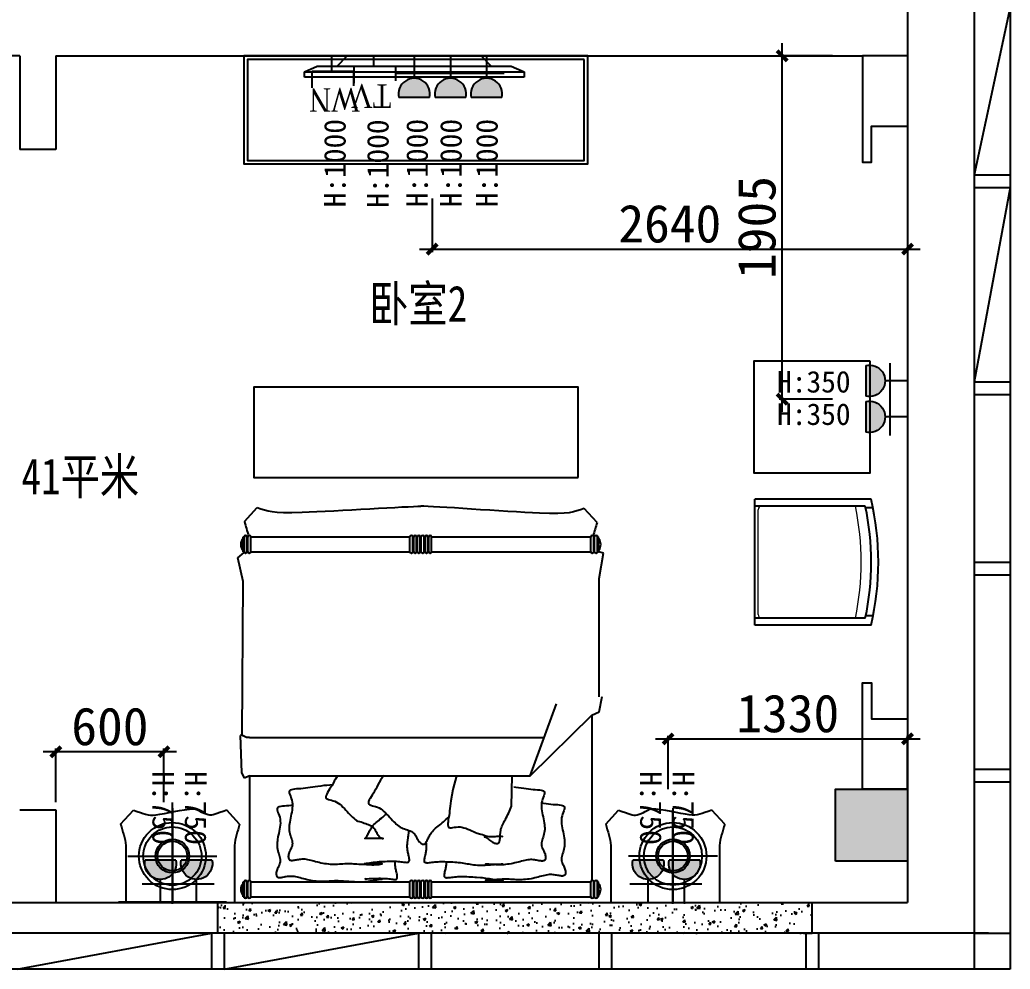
# Model space of a CAD drawing. Header units: millimetres. Extents: x 561810 to 956823, y -438984 to -391712.
# Drawn here: x 897184 to 902684, y -415003 to -409733 of the extents above; entities that cross this region are included whole.
import ezdxf

# ---------------------------------------------------------------- set-up
doc = ezdxf.new("R2010")
doc.units = ezdxf.units.MM
doc.header["$LTSCALE"] = 10
doc.header["$MEASUREMENT"] = 0
doc.linetypes.add('DASHED2', pattern=[9.525, 6.35, -3.175])
doc.linetypes.add('HIDDEN2', pattern=[4.7625, 3.175, -1.5875])
doc.layers.get('0').update_dxf_attribs({"linetype": 'CONTINUOUS'})
doc.layers.get('DEFPOINTS').update_dxf_attribs({"color": 1, "linetype": 'CONTINUOUS'})
for name, color, linetype in [('6-P插座', 4, 'CONTINUOUS'), ('6-P插座图例', 4, 'CONTINUOUS'), ('J-家私外线', 4, 'CONTINUOUS'), ('PUB_HATCH', 144, 'CONTINUOUS'), ('WALL', 7, 'CONTINUOUS'), ('WINDOW', 4, 'CONTINUOUS'), ('吊顶字', 250, 'CONTINUOUS'), ('填充', 8, 'CONTINUOUS'), ('墙', 7, 'CONTINUOUS')]:
    doc.layers.add(name, color=color, linetype=linetype)
doc.layers.add('细线', color=250, linetype='CONTINUOUS', lineweight=5)
doc.styles.add('12', font='', dxfattribs={"width": 0.8})
doc.styles.add('321', font='', dxfattribs={"width": 0.85})
doc.styles.add('宋体', font='')
doc.styles.add('施洛华标注样式', font='')
doc.styles.get('12').set_extended_font_data('SimSun')
doc.styles.get('321').set_extended_font_data('SimSun')
doc.styles.get('宋体').set_extended_font_data('SimSun')
doc.styles.get('施洛华标注样式').set_extended_font_data('SimSun')
doc.dimstyles.new('外标尺寸', dxfattribs={"dimscale": 70, "dimtxt": 3, "dimasz": 0.8, "dimexe": 0.25, "dimexo": 1, "dimgap": 0.5, "dimtad": 1, "dimdec": 0, "dimtxsty": '施洛华标注样式', "dimblk": 'ARCHTICK', "dimcen": 1.5, "dimdle": 1, "dimclrd": 250, "dimclre": 250, "dimclrt": 62, "dimadec": 0, "dimazin": 0, "dimtfac": 1, "dimtdec": 0, "dimtix": 1, "dimtmove": 1, "dimatfit": 3, "dimldrblk": 'ARCHTICK', "dimfxl": 0, "dimarcsym": 0})

# ---------------------------------------------------------------- blocks, each defined once
blk = doc.blocks.new('4')
at = {"layer": '6-P插座图例'}
h = blk.add_hatch(color=4, dxfattribs=at)
edge = h.paths.add_edge_path()
edge.add_ellipse((223569, -308613.5), major_axis=(0, 79.4), ratio=1, start_angle=-12.7447, end_angle=192.7446)
edge.add_line((223586.5, -308691), (223586.5, -308536.1))
at = {"layer": '6-P插座图例', "color": 4}
for p, q in [((223466.2, -308524.5), (223466.2, -308706.9)), ((223586.5, -308536.1), (223586.5, -308691)), ((223376.4, -308613.5), (223489.5, -308613.5))]:
    blk.add_line(p, q, dxfattribs=at)
blk.add_ellipse((223569, -308613.5), major_axis=(0, 79.4), ratio=1, start_param=-0.222437, end_param=3.364029, dxfattribs=at)
blk = doc.blocks.new('tv')
at = {"layer": '6-P插座', "color": 4}
for p, q in [((250323.5, -52625.1), (250323.5, -52704.7)), ((250557, -52704.7), (250557, -52612.9)), ((250323.5, -52704.7), (250557, -52704.7)), ((250444.7, -52705.4), (250444.7, -52769))]:
    blk.add_line(p, q, dxfattribs=at)
at = {"layer": '6-P插座', "color": 4, "insert": (250348.5, -52474.4), "char_height": 130.912, "width": 956.888, "attachment_point": 1, "style": '321'}
blk.add_mtext('{\\fDutch801 XBd BT|b0|i0|c0|p18;TV}', dxfattribs=at)
blk = doc.blocks.new('HSDFS')
at = {"layer": '6-P插座', "color": 4}
for p, q in [((449795.6, -697547.4), (449703.8, -697547.4)), ((449795.6, -697780.9), (449795.6, -697547.4)), ((449795.5, -697659.6), (449887.2, -697659.6)), ((449716, -697780.9), (449795.6, -697780.9))]:
    blk.add_line(p, q, dxfattribs=at)
at = {"layer": '6-P插座', "color": 4, "insert": (449571.4, -697814.2), "char_height": 130.912, "width": 956.888, "attachment_point": 1, "rotation": 90, "style": '321'}
blk.add_mtext('{\\fDutch801 XBd BT|b0|i0|c0|p18;WN}', dxfattribs=at)
blk = doc.blocks.new('_ARCHTICK')
at = {"color": 0, "linetype": 'ByBlock', "const_width": 0.4}
blk.add_lwpolyline([(-0.5, -0.5), (0.5, 0.5)], dxfattribs=at)
blk = doc.blocks.new('*D50')
at = {"color": 250, "lineweight": -2}
for p, q in [((899473.9, -410725.5), (899473.9, -411023)), ((902114.3, -410725.5), (902114.3, -411023)), ((899403.9, -411005.5), (902184.3, -411005.5))]:
    blk.add_line(p, q, dxfattribs=at)
at = {"layer": 'DEFPOINTS', "color": 0}
for p in [(899473.9, -410031.5), (902114.3, -410031.5), (902114.3, -411005.5)]:
    blk.add_point(p, dxfattribs=at)
at = {"color": 250, "lineweight": -2, "xscale": 56, "yscale": 56, "zscale": 56, "rotation": 180}
blk.add_blockref('_ARCHTICK', (899473.9, -411005.5), dxfattribs=at)
at = {"color": 250, "lineweight": -2, "xscale": 56, "yscale": 56, "zscale": 56}
blk.add_blockref('_ARCHTICK', (902114.3, -411005.5), dxfattribs=at)
at = {"color": 62, "insert": (900794.1, -410865.5), "char_height": 210, "attachment_point": 5, "style": '施洛华标注样式'}
blk.add_mtext('2640', dxfattribs=at)
blk = doc.blocks.new('*D52')
at = {"color": 250, "lineweight": -2}
for p, q in [((901418, -411908.1), (901418, -409862.8)), ((901698, -409932.8), (901400.5, -409932.8)), ((901698, -411838.1), (901400.5, -411838.1))]:
    blk.add_line(p, q, dxfattribs=at)
at = {"layer": 'DEFPOINTS', "color": 0}
for p in [(901418, -409932.8), (901864.3, -409932.8), (902015.6, -411838.1)]:
    blk.add_point(p, dxfattribs=at)
at = {"color": 250, "lineweight": -2, "xscale": 56, "yscale": 56, "zscale": 56}
for p, rotation in [((901418, -409932.8), 90), ((901418, -411838.1), 270)]:
    blk.add_blockref('_ARCHTICK', p, dxfattribs=dict(at, rotation=rotation))
at = {"color": 62, "insert": (901278, -410885.4), "char_height": 210, "attachment_point": 5, "rotation": 90, "style": '施洛华标注样式'}
blk.add_mtext('1905', dxfattribs=at)
blk = doc.blocks.new('*D53')
at = {"color": 250, "lineweight": -2}
for p, q in [((900784, -414004.2), (900784, -413706.7)), ((902114.3, -414004.2), (902114.3, -413706.7)), ((900714, -413724.2), (902184.3, -413724.2))]:
    blk.add_line(p, q, dxfattribs=at)
at = {"layer": 'DEFPOINTS', "color": 0}
for p in [(902114.3, -413724.2), (900784, -414530.2), (902114.3, -414632.8)]:
    blk.add_point(p, dxfattribs=at)
at = {"color": 250, "lineweight": -2, "xscale": 56, "yscale": 56, "zscale": 56, "rotation": 180}
blk.add_blockref('_ARCHTICK', (900784, -413724.2), dxfattribs=at)
at = {"color": 250, "lineweight": -2, "xscale": 56, "yscale": 56, "zscale": 56}
blk.add_blockref('_ARCHTICK', (902114.3, -413724.2), dxfattribs=at)
at = {"color": 62, "insert": (901449.2, -413584.2), "char_height": 210, "attachment_point": 5, "style": '施洛华标注样式'}
blk.add_mtext('1330', dxfattribs=at)
blk = doc.blocks.new('*D54')
at = {"color": 250, "lineweight": -2}
for p, q in [((898054.8, -413796.1), (897314.3, -413796.1)), ((897384.3, -414076.1), (897384.3, -413778.6)), ((897984.8, -414076.1), (897984.8, -413778.6))]:
    blk.add_line(p, q, dxfattribs=at)
at = {"layer": 'DEFPOINTS', "color": 0}
for p in [(897384.3, -413796.1), (897384.3, -414530.2), (897984.8, -414530.2)]:
    blk.add_point(p, dxfattribs=at)
at = {"color": 250, "lineweight": -2, "xscale": 56, "yscale": 56, "zscale": 56, "rotation": 180}
blk.add_blockref('_ARCHTICK', (897384.3, -413796.1), dxfattribs=at)
at = {"color": 250, "lineweight": -2, "xscale": 56, "yscale": 56, "zscale": 56}
blk.add_blockref('_ARCHTICK', (897984.8, -413796.1), dxfattribs=at)
at = {"color": 62, "insert": (897684.6, -413656.1), "char_height": 210, "attachment_point": 5, "style": '施洛华标注样式'}
blk.add_mtext('600', dxfattribs=at)

msp = doc.modelspace()

# ---------------------------------------------------------------- hatches: boundary and pattern name
h = msp.add_hatch()
h.set_pattern_fill('AR-CONC', color=250, scale=20, style=0)
h.set_pattern_definition([(50, (901584.32, -414802.76), (143.452, -12.5504), [15, -165]), (355, (901584.32, -414802.76), (-27.75, 150.4384), [12, -132]), (100.4514, (901596.27, -414803.8), (115.702, 137.888), [12.748, -140.2284]), (46.184, (901584.32, -414762.76), (213.448, -33.104), [22.5, -247.5]), (96.6356, (901602.1, -414765.51), (186.933, 194.824), [19.122, -210.343]), (351.184, (901584.32, -414762.76), (186.932, 194.824), [18, -198]), (21, (901604.32, -414772.76), (119.3814, -80.5238), [15, -165]), (326, (901604.32, -414772.76), (48.663, 145.03), [12, -132]), (71.4514, (901614.27, -414779.47), (168.0445, 64.506), [12.748, -140.2284]), (37.5, (901584.32, -414802.755), (2.432, 66.5788), [0, -130.4, 0, -134, 0, -132.5]), (7.5, (901584.32, -414802.755), (52.6139, 78.8823), [0, -76.4, 0, -127.4, 0, -50.5]), (327.5, (901539.72, -414802.755), (106.7645, -4.511), [0, -50, 0, -156, 0, -207]), (317.5, (901519.72, -414802.755), (116.6372, 20.021), [0, -65, 0, -103.6, 0, -147])])
h.paths.add_polyline_path([(898284.3, -414632.8), (898284.3, -414802.8), (898319.3, -414802.8), (901584.3, -414802.8), (901584.3, -414632.8)])
at = {"layer": 'PUB_HATCH'}
h = msp.add_hatch(color=256, dxfattribs=at)
h.paths.add_polyline_path([(877864.3, -414402.8), (877864.3, -414002.8), (878264.3, -414002.8), (878264.3, -414402.8)])
h.paths.add_polyline_path([(866004.3, -414402.8), (866004.3, -414002.8), (866404.3, -414002.8), (866404.3, -414402.8)])
h.paths.add_polyline_path([(866004.3, -409202.8), (866004.3, -408802.8), (866404.3, -408802.8), (866404.3, -409202.8)])
h.paths.add_polyline_path([(866004.3, -402742.8), (866004.3, -402342.8), (866404.3, -402342.8), (866404.3, -402742.8)])
h.paths.add_polyline_path([(901714.3, -402742.8), (901714.3, -402342.8), (902114.3, -402342.8), (902114.3, -402742.8)])
h.paths.add_polyline_path([(901714.3, -409202.8), (901714.3, -408802.8), (902114.3, -408802.8), (902114.3, -409202.8)])
h.paths.add_polyline_path([(901714.3, -414402.8), (901714.3, -414002.8), (902114.3, -414002.8), (902114.3, -414402.8)])
h.paths.add_polyline_path([(889854.3, -414402.8), (889854.3, -414002.8), (890254.3, -414002.8), (890254.3, -414402.8)])

# ---------------------------------------------------------------- linework, layer by layer
at = {"color": 1}
for p, q in [((902684.3, -409662.8), (902484.3, -410592.8)), ((902484.3, -410592.8), (902684.3, -410592.8)), ((902484.3, -410662.8), (902684.3, -410662.8)), ((902684.3, -410662.8), (902484.3, -411742.8)), ((902484.3, -411742.8), (902684.3, -411742.8)), ((902484.3, -411812.8), (902684.3, -411812.8)), ((902484.3, -412742.8), (902684.3, -412742.8)), ((902484.3, -412812.8), (902684.3, -412812.8)), ((902484.3, -413892.8), (902684.3, -413892.8)), ((902484.3, -413962.8), (902684.3, -413962.8)), ((901584.3, -414802.8), (901584.3, -414632.8)), ((897169.3, -415002.8), (898249.3, -414802.8)), ((898249.3, -414802.8), (898249.3, -415002.8)), ((898319.3, -414802.8), (898249.3, -414802.8)), ((898319.3, -414802.8), (898319.3, -415002.8)), ((898319.3, -415002.8), (899399.3, -414802.8)), ((899399.3, -414802.8), (899399.3, -415002.8)), ((899469.3, -414802.8), (899469.3, -415002.8)), ((900399.3, -414802.8), (900399.3, -415002.8)), ((900469.3, -414802.8), (900469.3, -415002.8)), ((901549.3, -414802.8), (901549.3, -415002.8)), ((901619.3, -414802.8), (901549.3, -414802.8)), ((901549.3, -414802.8), (901584.3, -414802.8)), ((901619.3, -414802.8), (901619.3, -415002.8)), ((902484.3, -414802.8), (902484.3, -415002.8)), ((902484.3, -414802.8), (902684.3, -414802.8))]:
    msp.add_line(p, q, dxfattribs=at)
at = {"layer": 'J-家私外线', "color": 250}
msp.add_lwpolyline([(900339.3, -409932.8), (898429.3, -409932.8), (898429.3, -410532.8), (900339.3, -410532.8)], close=True, dxfattribs=at)
at = {"layer": 'WALL'}
for p, q in [((902114.3, -409202.8), (902114.3, -414632.8)), ((897184.3, -409932.8), (897104.3, -409932.8)), ((897184.3, -409932.8), (897184.3, -410452.8)), ((897384.3, -409932.8), (897384.3, -410452.8)), ((897384.3, -409932.8), (901864.3, -409932.8)), ((897384.3, -410452.8), (897184.3, -410452.8)), ((897184.3, -414118.7), (897384.3, -414118.7)), ((897384.3, -414118.7), (897384.3, -414632.8)), ((896134.3, -414632.8), (898284.3, -414632.8)), ((898284.3, -414632.8), (902114.3, -414632.8)), ((898284.3, -414632.8), (901714.3, -414632.8))]:
    msp.add_line(p, q, dxfattribs=at)
msp.add_lwpolyline([(901714.3, -414402.8), (901714.3, -414002.8), (902114.3, -414002.8), (902114.3, -414402.8), (901714.3, -414402.8)], dxfattribs=at)
at = {"layer": 'WINDOW'}
for p, q in [((902484.3, -392842.8), (902484.3, -414802.8)), ((902684.3, -392842.8), (902684.3, -415002.8)), ((902564.3, -414802.8), (865564.3, -414802.8)), ((902684.3, -415002.8), (865364.3, -415002.8))]:
    msp.add_line(p, q, dxfattribs=at)
at = {"layer": '填充', "color": 250, "ltscale": 0.01}
for p, q in [((898947.5, -409989.4), (899003, -409932.8)), ((899003, -409932.8), (899747, -409932.8)), ((899802.5, -409989.4), (899747, -409932.8)), ((898765.2, -410021.3), (898836.1, -409989.4)), ((898765.2, -410052), (898765.2, -410021.3)), ((898836.1, -409989.4), (899913.8, -409989.4)), ((899913.8, -409989.4), (899984.8, -410021.3)), ((899984.8, -410021.3), (899984.8, -410052)), ((899984.8, -410052), (898765.2, -410052)), ((898431.4, -412517.4), (898502.4, -412439)), ((901266.3, -413092.3), (901266.3, -412394.1)), ((901912.3, -412394.1), (901266.3, -412394.1)), ((901879.8, -412432.3), (901266.3, -412432.3)), ((901922.7, -412442.4), (901881.9, -412442.4)), ((900389.8, -412523.6), (900318.8, -412445.1)), ((898424.8, -412686.9), (898424.8, -412603.3)), ((898424.8, -412603.3), (898430.1, -412603.3)), ((898430.1, -412686.9), (898430.1, -412603.3)), ((898445.7, -412686.9), (898445.7, -412603.3)), ((898445.7, -412603.3), (898451, -412603.3)), ((898446.7, -412599.7), (898451.9, -412599.7)), ((898451, -412686.9), (898451, -412603.3)), ((898466.6, -412686.9), (898466.6, -412603.3)), ((898466.6, -412603.3), (899351.1, -412603.3)), ((899351.1, -412686.9), (899351.1, -412603.3)), ((899366.7, -412603.3), (899371.9, -412603.3)), ((899366.7, -412603.3), (899371.9, -412603.3)), ((899366.7, -412686.9), (899366.7, -412603.3)), ((899371.9, -412686.9), (899371.9, -412603.3)), ((899387.6, -412603.3), (899392.8, -412603.3)), ((899387.6, -412603.3), (899392.8, -412603.3)), ((899387.6, -412686.9), (899387.6, -412603.3)), ((899392.8, -412686.9), (899392.8, -412603.3)), ((899408.5, -412603.3), (899413.7, -412603.3)), ((899408.5, -412686.9), (899408.5, -412603.3)), ((899413.7, -412686.9), (899413.7, -412603.3)), ((899429.4, -412603.3), (899434.6, -412603.3)), ((899429.4, -412603.3), (899434.6, -412603.3)), ((899429.4, -412686.9), (899429.4, -412603.3)), ((899434.6, -412686.9), (899434.6, -412603.3)), ((899450.3, -412603.3), (899455.5, -412603.3)), ((899450.3, -412603.3), (899455.5, -412603.3)), ((899450.3, -412686.9), (899450.3, -412603.3)), ((899455.5, -412686.9), (899455.5, -412603.3)), ((899471.2, -412686.9), (899471.2, -412603.3)), ((899471.2, -412603.3), (900355.6, -412603.3)), ((900355.6, -412686.9), (900355.6, -412603.3)), ((900371.3, -412603.3), (900376.5, -412603.3)), ((900376.5, -412603.3), (900371.3, -412603.3)), ((900371.3, -412686.9), (900371.3, -412603.3)), ((900376.5, -412686.9), (900376.5, -412603.3)), ((900392.2, -412603.3), (900397.4, -412603.3)), ((900392.2, -412686.9), (900392.2, -412603.3)), ((900397.4, -412603.3), (900392.2, -412603.3)), ((900397.4, -412686.9), (900397.4, -412603.3)), ((898422.1, -412613.8), (898424.8, -412613.8)), ((900400.1, -412613.8), (900397.4, -412613.8)), ((898394.5, -412718.9), (898430.4, -412689)), ((898424.8, -412851.5), (898394.5, -412718.9)), ((898422.1, -412676.4), (898424.8, -412676.4)), ((898424.8, -412686.9), (898430.1, -412686.9)), ((898445.7, -412686.9), (898451, -412686.9)), ((898445.7, -412686.9), (898451, -412686.9)), ((898466.6, -412686.9), (899351.1, -412686.9)), ((899366.7, -412686.9), (899371.9, -412686.9)), ((899366.7, -412686.9), (899371.9, -412686.9)), ((899387.6, -412686.9), (899392.8, -412686.9)), ((899387.6, -412686.9), (899392.8, -412686.9)), ((899408.5, -412686.9), (899413.7, -412686.9)), ((899408.5, -412686.9), (899413.7, -412686.9)), ((899429.4, -412686.9), (899434.6, -412686.9)), ((899429.4, -412686.9), (899434.6, -412686.9)), ((899450.3, -412686.9), (899455.5, -412686.9)), ((899450.3, -412686.9), (899455.5, -412686.9)), ((899471.2, -412686.9), (900355.6, -412686.9)), ((900371.3, -412686.9), (900376.5, -412686.9)), ((900376.5, -412686.9), (900371.3, -412686.9)), ((900376.5, -412686.9), (900371.3, -412686.9)), ((900392.2, -412686.9), (900397.4, -412686.9)), ((900397.4, -412686.9), (900392.2, -412686.9)), ((900400.1, -412676.4), (900397.4, -412676.4)), ((900426.3, -412693.6), (900397.4, -412686.9)), ((900401.9, -412834.1), (900426.3, -412693.6)), ((898418.5, -413702.4), (898424.8, -412851.5)), ((900401.9, -413491.1), (900401.9, -412834.1)), ((901923.2, -413041.7), (901882.4, -413041.7)), ((901879.8, -413054.1), (901266.3, -413054.1)), ((901912.3, -413092.3), (901266.3, -413092.3)), ((900401.9, -413573.3), (900418.9, -413488.3)), ((900019.1, -413928.7), (900164.9, -413529.7)), ((900019.1, -413928.7), (900361.6, -413592.4)), ((900361.6, -413592.4), (900401.9, -413573.3)), ((900361.6, -413592.4), (900361.6, -414510)), ((898418.5, -413702.4), (898409.8, -413705.1)), ((898417.2, -413911.7), (898409.8, -413705.1)), ((898424.5, -413707.2), (898417.8, -413702.7)), ((898443.1, -413716.5), (898424.5, -413707.2)), ((898459.6, -413715.8), (898443.1, -413716.5)), ((898459.6, -413715.8), (900096.9, -413715.8)), ((898432.4, -413942), (898417.2, -413911.7)), ((898459.6, -413928.7), (898432.4, -413942)), ((898459.6, -413928.7), (898459.6, -414509.8)), ((898459.6, -413928.7), (900019.1, -413928.7)), ((897744.2, -414197.8), (897815.2, -414119.4)), ((898031.8, -414108.8), (898031.8, -414629)), ((898031.8, -414640.9), (898031.8, -414120.8)), ((898404.9, -414197.8), (898333.9, -414119.4)), ((900438.2, -414197.8), (900509.2, -414119.4)), ((900811.3, -414108.8), (900811.3, -414629)), ((900811.3, -414640.9), (900811.3, -414120.8)), ((901098.9, -414197.8), (901027.9, -414119.4)), ((897772.4, -414317.1), (897772.4, -414632.8)), ((898376.7, -414317.1), (898376.7, -414632.8)), ((900466.4, -414317.1), (900466.4, -414632.8)), ((901070.7, -414317.1), (901070.7, -414632.8)), ((897784.9, -414374.9), (898278.7, -414374.9)), ((901058.2, -414374.9), (900564.4, -414374.9)), ((898422.1, -414528), (898424.8, -414528)), ((898424.8, -414601.1), (898424.8, -414517.6)), ((898424.8, -414517.6), (898430.1, -414517.6)), ((898430.1, -414601.1), (898430.1, -414517.6)), ((898445.7, -414601.1), (898445.7, -414517.6)), ((898445.7, -414517.6), (898451, -414517.6)), ((898451, -414601.1), (898451, -414517.6)), ((898466.6, -414601.1), (898466.6, -414517.6)), ((898466.6, -414517.6), (899351.1, -414517.6)), ((899351.1, -414601.1), (899351.1, -414517.6)), ((899366.7, -414601.1), (899366.7, -414517.6)), ((899366.7, -414517.6), (899371.9, -414517.6)), ((899366.7, -414517.6), (899371.9, -414517.6)), ((899371.9, -414601.1), (899371.9, -414517.6)), ((899387.6, -414601.1), (899387.6, -414517.6)), ((899387.6, -414517.6), (899392.8, -414517.6)), ((899387.6, -414517.6), (899392.8, -414517.6)), ((899392.8, -414601.1), (899392.8, -414517.6)), ((899408.5, -414601.1), (899408.5, -414517.6)), ((899408.5, -414517.6), (899413.7, -414517.6)), ((899413.7, -414601.1), (899413.7, -414517.6)), ((899429.4, -414601.1), (899429.4, -414517.6)), ((899429.4, -414517.6), (899434.6, -414517.6)), ((899429.4, -414517.6), (899434.6, -414517.6)), ((899434.6, -414601.1), (899434.6, -414517.6)), ((899450.3, -414601.1), (899450.3, -414517.6)), ((899450.3, -414517.6), (899455.5, -414517.6)), ((899450.3, -414517.6), (899455.5, -414517.6)), ((899455.5, -414601.1), (899455.5, -414517.6)), ((899471.2, -414601.1), (899471.2, -414517.6)), ((899471.2, -414517.6), (900355.6, -414517.6)), ((900355.6, -414601.1), (900355.6, -414517.6)), ((900371.3, -414601.1), (900371.3, -414517.6)), ((900371.3, -414517.6), (900376.5, -414517.6)), ((900376.5, -414517.6), (900371.3, -414517.6)), ((900376.5, -414601.1), (900376.5, -414517.6)), ((900392.2, -414601.1), (900392.2, -414517.6)), ((900392.2, -414517.6), (900397.4, -414517.6)), ((900397.4, -414517.6), (900392.2, -414517.6)), ((900397.4, -414601.1), (900397.4, -414517.6)), ((900400.1, -414528), (900397.4, -414528)), ((897731.8, -414629), (898331.8, -414629)), ((898422.1, -414590.7), (898424.8, -414590.7)), ((898424.8, -414601.1), (898430.1, -414601.1)), ((898445.7, -414601.1), (898451, -414601.1)), ((898445.7, -414601.1), (898451, -414601.1)), ((898466.6, -414601.1), (899351.1, -414601.1)), ((899366.7, -414601.1), (899371.9, -414601.1)), ((899366.7, -414601.1), (899371.9, -414601.1)), ((899387.6, -414601.1), (899392.8, -414601.1)), ((899387.6, -414601.1), (899392.8, -414601.1)), ((899408.5, -414601.1), (899413.7, -414601.1)), ((899408.5, -414601.1), (899413.7, -414601.1)), ((899429.4, -414601.1), (899434.6, -414601.1)), ((899429.4, -414601.1), (899434.6, -414601.1)), ((899450.3, -414601.1), (899455.5, -414601.1)), ((899450.3, -414601.1), (899455.5, -414601.1)), ((899471.2, -414601.1), (900355.6, -414601.1)), ((900371.3, -414601.1), (900376.5, -414601.1)), ((900376.5, -414601.1), (900371.3, -414601.1)), ((900376.5, -414601.1), (900371.3, -414601.1)), ((900392.2, -414601.1), (900397.4, -414601.1)), ((900397.4, -414601.1), (900392.2, -414601.1)), ((900400.1, -414590.7), (900397.4, -414590.7))]:
    msp.add_line(p, q, dxfattribs=at)
at = {"layer": '填充', "color": 142, "ltscale": 0.01}
msp.add_line((898284.3, -414802.8), (898284.3, -414632.8), dxfattribs=at)
at = {"layer": '填充', "color": 250, "ltscale": 0.01}
for points in [[(900339.3, -409932.8), (898429.3, -409932.8), (898429.3, -410532.8), (900339.3, -410532.8)], [(901905.7, -411626.5), (901905.7, -412249.3), (901262.8, -412249.3), (901262.8, -411626.5)]]:
    msp.add_lwpolyline(points, close=True, dxfattribs=at)
at = {"layer": '填充', "color": 142, "ltscale": 0.01}
for points in [[(902114.3, -409932.8), (901864.3, -409932.8), (901864.3, -410522.8), (901914.3, -410522.8), (901914.3, -410322.8), (902114.3, -410322.8)], [(902114.3, -414002.8), (901864.3, -414002.8), (901864.3, -413412.8), (901914.3, -413412.8), (901914.3, -413612.8), (902114.3, -413612.8)]]:
    msp.add_lwpolyline(points, dxfattribs=at)
at = {"layer": '填充', "color": 250, "ltscale": 0.01}
msp.add_lwpolyline([(900284.3, -412272.7), (900284.3, -411772.7), (898484.3, -411772.7), (898484.3, -412272.7), (900284.3, -412272.7)], dxfattribs=at)
msp.add_circle((900811.3, -414374.9), 185.9, dxfattribs=at)
for centre, radius, start, end in [((900408.9, -412743.2), 1503.4, 348.0651, 11.9349), ((900408.9, -412743.2), 1543.4, 346.9271, 13.0729), ((898437.9, -412603.3), 7.83, 0, 180), ((898458.8, -412603.3), 7.83, 0, 180), ((899358.9, -412603.3), 7.83, 0, 180), ((899379.8, -412603.3), 7.83, 0, 180), ((899400.7, -412603.3), 7.83, 0, 180), ((899421.6, -412603.3), 7.83, 0, 180), ((899442.4, -412603.3), 7.83, 0, 180), ((899463.3, -412603.3), 7.83, 0, 180), ((900363.4, -412603.3), 7.83, 0, 180), ((900384.3, -412603.3), 7.83, 0, 180), ((898463.9, -412645.1), 52.2, 143.1301, 216.8699), ((900358.3, -412645.1), 52.2, 323.1301, 36.8699), ((898437.9, -412686.9), 7.83, 180, 0), ((898458.8, -412686.9), 7.83, 180, 0), ((899358.9, -412686.9), 7.83, 180, 0), ((899379.8, -412686.9), 7.83, 180, 0), ((899400.7, -412686.9), 7.83, 180, 0), ((899421.6, -412686.9), 7.83, 180, 0), ((899442.4, -412686.9), 7.83, 180, 0), ((899463.3, -412686.9), 7.83, 180, 0), ((900363.4, -412686.9), 7.83, 180, 0), ((900384.3, -412686.9), 7.83, 180, 0), ((898463.9, -414559.4), 52.2, 143.1301, 216.8699), ((898437.9, -414517.6), 7.83, 0, 180), ((898458.8, -414517.6), 7.83, 0, 180), ((899358.9, -414517.6), 7.83, 0, 180), ((899379.8, -414517.6), 7.83, 0, 180), ((899400.7, -414517.6), 7.83, 0, 180), ((899421.6, -414517.6), 7.83, 0, 180), ((899442.4, -414517.6), 7.83, 0, 180), ((899463.3, -414517.6), 7.83, 0, 180), ((900363.4, -414517.6), 7.83, 0, 180), ((900384.3, -414517.6), 7.83, 0, 180), ((900358.3, -414559.4), 52.2, 323.1301, 36.8699), ((898437.9, -414601.1), 7.83, 180, 0), ((898458.8, -414601.1), 7.83, 180, 0), ((899358.9, -414601.1), 7.83, 180, 0), ((899379.8, -414601.1), 7.83, 180, 0), ((899400.7, -414601.1), 7.83, 180, 0), ((899421.6, -414601.1), 7.83, 180, 0), ((899442.4, -414601.1), 7.83, 180, 0), ((899463.3, -414601.1), 7.83, 180, 0), ((900363.4, -414601.1), 7.83, 180, 0), ((900384.3, -414601.1), 7.83, 180, 0)]:
    msp.add_arc(centre, radius, start, end, dxfattribs=at)
msp.add_ellipse((898031.8, -414374.9), major_axis=(131.4, -131.4), ratio=1, start_param=1.57079632679484, end_param=7.853981633974424, dxfattribs=at)
for points, knots in [([(898502.4, -412439), (898562.7, -412460.8), (898602.8, -412483.3), (899341.5, -412432.6), (899411.1, -412432.9), (899411.1, -412432.9)], [0, 0, 0, 0, 178.169252, 382.130033, 382.13034, 382.13034, 382.13034, 382.13034]), ([(900318.8, -412445.1), (900258.6, -412466.9), (900218.5, -412489.5), (899480.8, -412432.6), (899411.1, -412432.9), (899411.1, -412432.9)], [0, 0, 0, 0, 178.169252, 382.130033, 382.13034, 382.13034, 382.13034, 382.13034]), ([(900318.8, -412445.1), (900258.6, -412466.9), (900218.5, -412489.5), (899480.8, -412432.6), (899411.1, -412432.9), (899411.1, -412432.9)], [0, 0, 0, 0, 178.169252, 382.130033, 382.13034, 382.13034, 382.13034, 382.13034]), ([(900318.8, -412445.1), (900258.6, -412466.9), (900218.5, -412489.5), (899480.8, -412432.6), (899411.1, -412432.9), (899411.1, -412432.9)], [0, 0, 0, 0, 178.169252, 382.130033, 382.13034, 382.13034, 382.13034, 382.13034]), ([(897815.2, -414119.4), (897875.5, -414141.2), (897915.6, -414163.7), (898084.9, -414113), (898154.5, -414113.3), (898154.5, -414113.3)], [0, 0, 0, 0, 178.169252, 382.130033, 382.13034, 382.13034, 382.13034, 382.13034]), ([(898333.9, -414119.4), (898273.6, -414141.2), (898233.5, -414163.7), (898164.2, -414113), (898154.5, -414113.3), (898154.5, -414113.3)], [0, 0, 0, 0, 178.169252, 382.130033, 382.13034, 382.13034, 382.13034, 382.13034]), ([(900509.2, -414119.4), (900569.5, -414141.2), (900609.6, -414163.7), (900678.9, -414113), (900688.6, -414113.3), (900688.6, -414113.3)], [0, 0, 0, 0, 178.169252, 382.130033, 382.13034, 382.13034, 382.13034, 382.13034]), ([(901027.9, -414119.4), (900967.7, -414141.2), (900927.6, -414163.7), (900758.2, -414113), (900688.6, -414113.3), (900688.6, -414113.3)], [0, 0, 0, 0, 178.169252, 382.130033, 382.13034, 382.13034, 382.13034, 382.13034]), ([(897744.2, -414197.8), (897754, -414237.3), (897772.5, -414279.6), (897772.5, -414322.7), (897772.4, -414325.5)], [0, 0, 0, 0, 119.139047, 127.45857, 127.45857, 127.45857, 127.45857]), ([(898404.9, -414197.8), (898395.1, -414237.3), (898376.6, -414279.6), (898376.6, -414322.7), (898376.7, -414325.5)], [0, 0, 0, 0, 119.139047, 127.45857, 127.45857, 127.45857, 127.45857]), ([(900438.2, -414197.8), (900448, -414237.3), (900466.5, -414279.6), (900466.5, -414322.7), (900466.4, -414325.5)], [0, 0, 0, 0, 119.139047, 127.45857, 127.45857, 127.45857, 127.45857]), ([(901098.9, -414197.8), (901089.1, -414237.3), (901070.6, -414279.6), (901070.6, -414322.7), (901070.7, -414325.5)], [0, 0, 0, 0, 119.139047, 127.45857, 127.45857, 127.45857, 127.45857])]:
    msp.add_open_spline(points, degree=3, knots=knots, dxfattribs=at)
for points in [[(898431.4, -412517.4), (898438, -412543.9), (898447.9, -412570.4), (898454.1, -412597)], [(900389.8, -412523.6), (900383.7, -412548.1), (900374.7, -412572.7), (900368.5, -412597.4)]]:
    msp.add_open_spline(points, degree=3, dxfattribs=at)
at = {"layer": '墙', "color": 250}
msp.add_line((899984.8, -410024.2), (898765.2, -410024.2), dxfattribs=at)
at = {"layer": '墙', "color": 250, "elevation": 0}
msp.add_lwpolyline([(900319.3, -409952.8), (898449.3, -409952.8), (898449.3, -410512.8), (900319.3, -410512.8)], close=True, dxfattribs=at)
at = {"layer": '墙', "color": 250}
for points in [[(898948.1, -413928.7), (898937.3, -413947.4), (898931, -413959.4), (898924.7, -413971.1), (898918.2, -413982.3), (898911.5, -413993.2), (898904.9, -414003.7), (898898.6, -414013.6), (898893.1, -414022.8), (898888.6, -414031.2), (898885.4, -414038.7), (898883.9, -414045.2), (898884.4, -414050.6), (898887.2, -414054.7), (898891.9, -414057.9), (898898.3, -414060.5), (898906, -414062.8), (898914.7, -414065.1), (898924.1, -414067.8), (898933.8, -414071), (898943.4, -414075.3), (898952.8, -414080.7), (898961.8, -414087.2), (898970.5, -414094.6), (898978.9, -414102.5), (898987, -414110.9), (898994.9, -414119.5), (899002.6, -414128.1), (899010.1, -414136.4), (899017.5, -414144.4), (899024.7, -414151.8), (899031.9, -414158.8), (899039.1, -414165.2), (899046.4, -414171.1), (899053.7, -414176.5), (899061.3, -414181.2), (899080.7, -414185.4), (899088.8, -414188.9), (899097, -414192), (899105.2, -414194.8), (899113.3, -414197.4), (899121.1, -414200.1), (899128.5, -414203), (899135.3, -414206.3), (899141.3, -414210.1), (899146.6, -414214.5), (899151.1, -414219.6), (899155, -414225), (899158.5, -414230.7), (899161.7, -414236.6), (899164.8, -414242.5), (899167.9, -414248.2), (899171.2, -414253.7), (899174.7, -414258.8), (899178.5, -414263.4), (899182.4, -414267.5), (899186.4, -414270.9), (899190.5, -414273.7), (899194.4, -414275.7), (899198.3, -414276.9), (899201.9, -414277.2), (899099.6, -414276.5), (899102.7, -414274.9), (899105.6, -414272.6), (899108.4, -414269.5), (899111, -414265.8), (899113.5, -414261.6), (899116, -414256.9), (899118.5, -414251.9), (899121, -414246.5), (899123.6, -414240.9), (899126.4, -414235.2), (899129.5, -414229.3), (899132.9, -414223.3), (899136.6, -414217.3), (899140.9, -414211.3), (899145.7, -414205.4), (899151.1, -414199.6), (899157, -414193.8), (899163.4, -414188.1), (899170.2, -414182.4), (899177.3, -414176.6), (899184.6, -414170.7), (899192.2, -414164.6), (899199.8, -414158.3), (899207.5, -414151.7), (899215.2, -414144.9), (899222.8, -414137.9)], [(899205.2, -413927.2), (899188.3, -413953.8), (899173.3, -413979.8), (899167.1, -413991.8), (899160.7, -414003.4), (899154.3, -414014.7), (899147.6, -414025.6), (899141, -414036), (899134.7, -414045.9), (899129.2, -414055.1), (899124.6, -414063.6), (899121.5, -414071.1), (899120, -414077.6), (899120.5, -414082.9), (899123.2, -414087.1), (899128, -414090.3), (899134.4, -414092.9), (899142.1, -414095.2), (899150.8, -414097.5), (899160.2, -414100.1), (899169.9, -414103.4), (899179.5, -414107.6), (899188.9, -414113.1), (899197.9, -414119.6), (899206.6, -414126.9), (899215, -414134.9), (899223.1, -414143.3), (899231, -414151.9), (899238.7, -414160.4), (899246.2, -414168.8), (899253.5, -414176.7), (899260.8, -414184.1), (899268, -414191.1), (899275.2, -414197.5), (899282.4, -414203.4), (899289.8, -414208.8), (899297.4, -414213.5), (899305.2, -414217.7), (899313.3, -414221.2), (899321.5, -414224.3), (899329.7, -414227.1), (899337.8, -414229.8), (899345.6, -414232.5), (899352.9, -414235.4), (899359.7, -414238.6), (899365.8, -414242.4), (899371, -414246.9), (899375.5, -414251.9), (899379.5, -414257.3), (899383, -414263.1), (899386.2, -414268.9), (899389.3, -414274.8), (899392.4, -414280.6), (899395.6, -414286.1), (899399.2, -414291.1), (899402.9, -414295.8), (899406.9, -414299.8), (899410.9, -414303.3), (899414.9, -414306), (899418.9, -414308), (899422.7, -414309.2), (899426.3, -414309.5), (899429.7, -414308.8), (899432.8, -414307.3), (899435.7, -414304.9), (899438.5, -414301.9), (899441.1, -414298.2), (899443.6, -414294), (899446.1, -414289.3), (899448.6, -414284.2), (899451.1, -414278.9), (899453.7, -414273.3), (899456.5, -414267.5), (899459.6, -414261.6), (899463, -414255.6), (899466.7, -414249.6), (899471, -414243.7), (899475.8, -414237.7), (899481.2, -414231.9), (899487.1, -414226.2), (899493.5, -414220.5), (899500.3, -414214.7), (899507.4, -414208.9), (899514.7, -414203), (899522.3, -414196.9), (899529.9, -414190.6), (899537.6, -414184.1), (899545.3, -414177.2), (899552.9, -414170.2), (899560.4, -414162.9), (899566.8, -414156.3)], [(899608.7, -413928.7), (899589.6, -414004.7), (899582.8, -414037.2), (899577.5, -414068.2), (899573.8, -414097.9), (899572.7, -414111.4), (899571.4, -414124.6), (899569.8, -414137.5), (899567.8, -414150.2), (899565.8, -414162.4), (899563.9, -414173.9), (899562.3, -414184.6), (899561.4, -414194.1), (899561.4, -414202.2), (899562.5, -414208.8), (899565.1, -414213.5), (899569.2, -414216.3), (899574.8, -414217.4), (899581.8, -414217.3), (899589.8, -414216.4), (899598.7, -414215.2), (899608.4, -414214), (899618.5, -414213.2), (899629.1, -414213.4), (899639.8, -414214.8), (899650.6, -414217.3), (899661.5, -414220.7), (899672.3, -414224.8), (899683.1, -414229.3), (899693.7, -414234.2), (899704.1, -414239.1), (899714.3, -414243.9), (899724.1, -414248.4), (899744.2, -414252.4), (899753.5, -414256), (899762.7, -414259.2), (899771.7, -414261.8), (899780.5, -414263.9), (899789.4, -414265.3), (899799.2, -414266.1), (899808, -414266.3), (899816.8, -414265.9), (899825.5, -414265.3), (899834, -414264.6), (899842.2, -414264.1), (899850.1, -414263.9), (899857.6, -414264.3), (899864.7, -414265.4), (899764.5, -414267.5), (899770.6, -414270.4), (899776.4, -414273.9), (899781.8, -414277.8), (899787.1, -414281.9), (899793.2, -414286.2), (899798.3, -414290.3), (899803.5, -414294.1), (899808.7, -414297.4), (899814, -414300.2), (899819.2, -414302.4), (899824.2, -414304), (899829, -414305), (899833.4, -414305.3), (899837.4, -414304.9), (899840.9, -414303.7), (899843.7, -414301.8), (899846, -414299.2), (899847.7, -414295.9), (899849.1, -414292), (899850.1, -414287.6), (899850.8, -414282.7), (899851.2, -414277.4), (899851.6, -414271.8), (899851.8, -414265.9), (899852.1, -414259.8), (899852.4, -414253.4), (899852.9, -414246.7), (899853.7, -414239.9), (899854.9, -414232.9), (899856.5, -414225.7), (899858.6, -414218.4), (899861.3, -414211), (899864.5, -414203.4), (899868.2, -414195.7), (899872.2, -414187.7), (899876.5, -414179.6), (899881, -414171.3), (899885.6, -414162.8), (899890.2, -414154), (899894.8, -414145), (899899.2, -414135.7), (899903.5, -414126.3), (899907.5, -414116.7), (899911.4, -414106.9), (899914.9, -414097.1), (899918.2, -413928.7)], [(898919.4, -413980.2), (898906.8, -413981), (898888.9, -413982.4), (898871.8, -413984), (898855.5, -413985.9), (898839.9, -413988), (898825, -413990.3), (898810.7, -413992.5), (898796.9, -413994.7), (898783.5, -413996.7), (898770.4, -413998.4), (898757.5, -413999.8), (898744.7, -414000.9), (898732.4, -414001.7), (898720.7, -414002.5), (898710, -414003.4), (898700.5, -414004.7), (898692.6, -414006.6), (898686.5, -414009.2), (898682.5, -414012.7), (898680.7, -414017.4), (898680.9, -414023.1), (898682.6, -414029.8), (898685.3, -414037.4), (898688.6, -414045.8), (898692, -414055), (898695, -414064.7), (898697.3, -414075), (898698.4, -414085.8), (898698.4, -414096.9), (898697.6, -414108.2), (898696.1, -414119.7), (898694.2, -414131.2), (898691.9, -414142.7), (898689.5, -414153.9), (898687.2, -414164.9), (898685.1, -414175.5), (898683.3, -414185.8), (898681.9, -414195.7), (898681, -414205.3), (898680.5, -414214.6), (898680.5, -414223.7), (898681.1, -414232.6), (898682.4, -414241.4), (898684.3, -414250), (898686.6, -414258.5), (898689.2, -414266.8), (898691.8, -414274.9), (898694.3, -414282.7), (898696.3, -414290.4), (898697.6, -414297.8), (898698.1, -414304.9), (898697.6, -414311.8), (898696.2, -414318.4), (898694.1, -414324.8), (898691.6, -414331), (898688.7, -414337), (898685.8, -414343), (898683, -414348.9), (898680.5, -414354.8), (898678.4, -414360.6), (898676.9, -414366.4), (898676, -414372), (898675.5, -414377.2), (898675.7, -414382.1), (898676.4, -414386.5), (898677.7, -414390.3), (898679.6, -414393.4), (898682.1, -414395.7), (898685.2, -414397.3), (898688.8, -414398.3), (898692.9, -414398.7), (898697.5, -414398.6), (898702.4, -414398.2), (898707.6, -414397.4), (898713.2, -414396.5), (898719, -414395.3), (898725, -414394.2), (898731.3, -414393), (898737.9, -414392), (898744.7, -414391.2), (898751.8, -414390.8), (898759.1, -414390.7), (898766.7, -414391), (898774.6, -414392), (898782.7, -414393.4), (898791.1, -414395.2), (898799.7, -414397.3), (898808.6, -414399.6), (898817.7, -414402), (898827.1, -414404.5), (898836.7, -414407), (898846.5, -414409.4), (898856.6, -414411.5), (898866.7, -414413.5), (898877, -414415.3), (898887.4, -414416.8), (898897.8, -414418), (898908.2, -414418.9), (898918.6, -414419.4), (898928.9, -414419.5), (898939.1, -414419.4), (898949.2, -414419), (898959.3, -414418.4), (898969.2, -414417.8), (898979.1, -414417.2), (898988.9, -414416.7), (898998.7, -414416.4), (899008.3, -414416.3), (899018, -414416.4), (899027.6, -414416.7), (899037.2, -414417.2), (899046.9, -414417.8), (899056.6, -414418.4), (899067.6, -414419.2), (899088.2, -414419.9), (899098.4, -414420.6), (899108.8, -414421.3), (899119.2, -414421.9), (899129.6, -414422.3), (899139.9, -414422.6), (899150.1, -414422.6), (899160, -414422.3), (899169.7, -414421.8), (899179.1, -414420.9), (899188.2, -414419.7), (899197.2, -414418.3), (899100.4, -414416.7), (899109.4, -414415.1), (899118.5, -414413.4), (899127.9, -414411.8), (899137.6, -414410.3), (899147.7, -414409), (899158.2, -414407.8), (899169, -414406.8), (899180, -414405.9), (899191, -414405.2), (899202.1, -414404.6), (899213.1, -414404.2), (899224, -414403.9), (899234.7, -414403.6), (899245.1, -414403.5), (899255.2, -414403.5), (899265, -414403.7), (899274.5, -414404), (899283.6, -414404.5), (899292.3, -414405.1), (899300.7, -414406), (899308.6, -414407), (899315.9, -414408), (899322.8, -414408.9), (899328.9, -414409.6), (899334.3, -414409.7), (899338.9, -414409.3), (899342.6, -414408), (899345.4, -414405.9), (899347.1, -414402.6), (899347.9, -414398.5), (899348, -414393.6), (899347.5, -414388.1), (899346.5, -414382.2), (899345.2, -414376.2), (899343.8, -414370), (899342.3, -414364), (899340.9, -414358.3), (899339.7, -414352.8), (899338.6, -414347.5), (899337.7, -414342.3), (899337, -414337.1), (899336.5, -414331.8), (899336.2, -414326.3), (899336.1, -414320.7), (899336.3, -414314.7), (899336.6, -414308.5), (899337.2, -414302.1), (899337.9, -414295.5), (899338.7, -414288.8), (899339.6, -414282.1), (899340.6, -414275.2), (899341.6, -414268.4), (899342.7, -414261.7), (899343.6, -414254.8), (899344.5, -414247.7), (899345.1, -414240.3), (899345.4, -414232.4)], [(899928.7, -413990.5), (899939.7, -413992), (899954.6, -413994.2), (899968.9, -413996.5), (899982.7, -413998.6), (899996.1, -414000.6), (900009.2, -414002.4), (900022.1, -414003.8), (900034.9, -414004.8), (900047.2, -414005.6), (900058.9, -414006.4), (900069.6, -414007.3), (900079.1, -414008.7), (900087, -414010.5), (900093.1, -414013.1), (900097.2, -414016.7), (900098.9, -414021.4), (900098.7, -414027.1), (900097, -414033.8), (900094.3, -414041.4), (900091.1, -414049.8), (900087.7, -414058.9), (900084.6, -414068.7), (900082.4, -414079), (900081.2, -414089.7), (900081.2, -414100.8), (900082, -414112.2), (900083.5, -414123.7), (900085.5, -414135.2), (900087.7, -414146.6), (900090.1, -414157.9), (900092.5, -414168.9), (900094.5, -414179.5), (900096.3, -414189.7), (900097.7, -414199.6), (900098.6, -414209.2), (900099.1, -414218.6), (900099.1, -414227.7), (900098.5, -414236.6), (900097.2, -414245.4), (900095.3, -414254), (900093, -414262.4), (900090.4, -414270.7), (900087.8, -414278.8), (900085.4, -414286.7), (900083.4, -414294.3), (900082, -414301.7), (900081.5, -414308.9), (900082, -414315.7), (900083.4, -414322.3), (900085.5, -414328.7), (900088, -414334.9), (900090.9, -414341), (900093.8, -414346.9), (900096.6, -414352.8), (900099.2, -414358.7), (900101.2, -414364.6), (900102.7, -414370.3), (900103.7, -414375.9), (900104.1, -414381.2), (900103.9, -414386.1), (900103.2, -414390.5), (900101.9, -414394.2), (900100, -414397.3), (900097.5, -414399.6), (900094.4, -414401.3), (900090.8, -414402.2), (900086.7, -414402.6), (900082.2, -414402.6), (900077.3, -414402.1), (900072, -414401.4), (900066.5, -414400.4), (900060.7, -414399.3), (900054.6, -414398.1), (900048.3, -414397), (900041.7, -414396), (900034.9, -414395.2), (900027.8, -414394.7), (900020.5, -414394.6), (900012.9, -414395), (900005, -414395.9), (899996.9, -414397.3), (899988.5, -414399.1), (899979.9, -414401.2), (899971, -414403.5), (899961.9, -414406), (899952.5, -414408.5), (899942.9, -414411), (899933.1, -414413.3), (899923.1, -414415.5), (899912.9, -414417.5), (899902.6, -414419.2), (899892.2, -414420.7), (899881.8, -414421.9), (899871.4, -414422.8), (899861.1, -414423.3), (899850.8, -414423.5), (899840.6, -414423.3), (899830.4, -414422.9), (899820.4, -414422.4), (899810.4, -414421.7), (899800.5, -414421.1), (899789.6, -414420.6), (899779.9, -414420.3), (899770.2, -414420.2), (899867.3, -414420.3), (899857.7, -414420.7), (899848.1, -414421.1), (899838.4, -414421.7), (899828.6, -414422.4), (899818.7, -414423.1), (899808.7, -414423.9), (899798.5, -414424.6), (899787.1, -414425.3), (899776.7, -414425.8), (899766.3, -414426.3), (899755.9, -414426.5), (899745.8, -414426.5), (899725.2, -414426.3), (899715.5, -414425.7), (899706.2, -414424.8), (899697.1, -414423.6), (899688.1, -414422.2), (899679.2, -414420.7), (899670.2, -414419), (899661.1, -414417.4), (899651.7, -414415.8), (899642, -414414.2), (899631.9, -414412.9), (899621.4, -414411.7), (899610.6, -414410.7), (899599.7, -414409.9), (899588.6, -414409.2), (899577.5, -414408.6), (899566.5, -414408.1), (899555.6, -414407.8), (899545, -414407.6), (899534.6, -414407.5), (899524.4, -414407.5), (899514.6, -414407.7), (899505.2, -414408), (899496, -414408.4), (899487.3, -414409.1), (899479, -414409.9), (899471.1, -414410.9), (899463.7, -414412), (899456.9, -414412.9), (899450.7, -414413.5), (899445.3, -414413.7), (899440.7, -414413.2), (899437, -414412), (899434.3, -414409.8), (899432.5, -414406.6), (899431.7, -414402.4), (899431.6, -414397.5), (899432.1, -414392.1), (899433.1, -414386.2), (899434.4, -414380.1), (899435.8, -414374), (899437.3, -414368), (899438.7, -414362.3), (899439.9, -414356.8), (899441, -414351.5), (899441.9, -414346.2), (899442.6, -414341), (899443.1, -414335.7), (899443.4, -414330.3), (899443.5, -414324.6), (899443.3, -414318.7), (899443, -414312.5), (899442.4, -414306.1), (899441.7, -414299.5), (899441.5, -414297.5)], [(898698.4, -414093.8), (898690.2, -414094.7), (898677.5, -414095.7), (898665.1, -414096.5), (898653.5, -414097.3), (898642.7, -414098.3), (898633.3, -414099.6), (898625.3, -414101.4), (898619.2, -414104), (898615.2, -414107.6), (898613.5, -414112.3), (898613.7, -414118), (898615.3, -414124.7), (898618, -414132.3), (898621.3, -414140.7), (898624.7, -414149.8), (898627.8, -414159.6), (898630, -414169.9), (898631.1, -414180.6), (898631.2, -414191.7), (898630.4, -414203.1), (898628.9, -414214.6), (898626.9, -414226.1), (898624.6, -414237.5), (898622.2, -414248.8), (898619.9, -414259.8), (898617.8, -414270.4), (898616.1, -414280.6), (898614.7, -414290.5), (898613.7, -414300.1), (898613.2, -414309.5), (898613.3, -414318.6), (898613.9, -414327.5), (898615.1, -414336.3), (898617, -414344.9), (898619.4, -414353.3), (898622, -414361.6), (898624.6, -414369.7), (898627, -414377.6), (898629, -414385.3), (898630.4, -414392.7), (898630.9, -414399.8), (898630.4, -414406.6), (898629, -414413.2), (898626.9, -414419.6), (898624.3, -414425.8), (898621.5, -414431.9), (898618.5, -414437.9), (898615.7, -414443.8), (898613.2, -414449.6), (898611.2, -414455.5), (898609.7, -414461.3), (898608.7, -414466.8), (898608.3, -414472.1), (898608.4, -414477), (898609.2, -414481.4), (898610.5, -414485.2), (898612.4, -414488.2), (898614.9, -414490.6), (898618, -414492.2), (898621.6, -414493.1), (898625.7, -414493.6), (898630.2, -414493.5), (898635.1, -414493.1), (898640.4, -414492.3), (898645.9, -414491.3), (898651.7, -414490.2), (898657.8, -414489), (898664.1, -414487.9), (898670.6, -414486.9), (898677.5, -414486.1), (898684.5, -414485.6), (898691.9, -414485.5), (898699.5, -414485.9), (898707.3, -414486.8), (898715.5, -414488.2), (898723.9, -414490), (898732.5, -414492.1), (898741.4, -414494.5), (898750.5, -414496.9), (898759.9, -414499.4), (898769.5, -414501.9), (898779.3, -414504.2), (898789.3, -414506.4), (898799.5, -414508.4), (898809.8, -414510.1), (898820.1, -414511.6), (898830.5, -414512.8), (898840.9, -414513.7), (898851.3, -414514.2), (898861.6, -414514.4), (898871.8, -414514.2), (898882, -414513.8), (898892, -414513.3), (898902, -414512.7), (898911.9, -414512.1), (898921.7, -414511.6), (898931.4, -414511.2), (898941.1, -414511.1), (898950.7, -414511.3), (898960.3, -414511.6), (898969.9, -414512), (898979.6, -414512.6), (898989.4, -414513.3), (898999.3, -414514), (899009.3, -414514.8), (899019.5, -414515.5), (899029.9, -414516.2), (899040.3, -414516.8), (899050.7, -414517.2), (899061, -414517.4), (899082.8, -414517.4), (899092.8, -414517.2), (899102.5, -414516.6), (899111.8, -414515.7), (899120.9, -414514.5), (899129.9, -414513.1), (899138.8, -414511.6), (899147.8, -414509.9), (899156.9, -414508.3), (899166.3, -414506.7), (899176, -414505.2), (899186.1, -414503.8), (899196.6, -414502.7), (899101.7, -414501.6), (899112.7, -414500.8), (899123.8, -414500.1), (899134.9, -414499.5), (899145.9, -414499.1), (899156.8, -414498.7), (899167.4, -414498.5), (899177.8, -414498.4), (899187.9, -414498.4), (899197.7, -414498.6), (899207.2, -414498.9), (899216.3, -414499.4), (899225.1, -414500), (899233.4, -414500.8), (899241.3, -414501.9), (899248.7, -414502.9), (899255.5, -414503.8), (899261.6, -414504.4), (899267.1, -414504.6), (899271.7, -414504.1), (899275.4, -414502.9), (899278.1, -414500.7), (899279.8, -414497.5), (899280.7, -414493.4), (899280.8, -414488.5), (899280.2, -414483), (899279.3, -414477.1), (899278, -414471), (899276.5, -414464.9), (899275, -414458.9), (899273.7, -414453.2), (899272.5, -414447.7), (899271.4, -414442.4), (899270.5, -414437.2), (899269.8, -414431.9), (899269.3, -414426.6), (899268.9, -414421.2), (899268.9, -414415.5), (899269, -414409.6), (899269.4, -414403.8)], [(900082.3, -414079.9), (900093.4, -414081.6), (900106.9, -414083.6), (900120, -414085.4), (900132.9, -414086.8), (900145.6, -414087.8), (900158, -414088.6), (900169.7, -414089.4), (900180.4, -414090.4), (900189.9, -414091.7), (900197.8, -414093.5), (900203.9, -414096.1), (900207.9, -414099.7), (900209.7, -414104.4), (900209.5, -414110.1), (900207.8, -414116.8), (900205.1, -414124.4), (900201.8, -414132.8), (900198.4, -414141.9), (900195.4, -414151.7), (900193.1, -414162), (900192, -414172.7), (900191.9, -414183.8), (900192.8, -414195.2), (900194.2, -414206.7), (900196.2, -414218.2), (900198.5, -414229.6), (900200.9, -414240.9), (900203.2, -414251.9), (900205.3, -414262.5), (900207.1, -414272.7), (900208.4, -414282.6), (900209.4, -414292.2), (900209.9, -414301.6), (900209.9, -414310.7), (900209.2, -414319.6), (900208, -414328.4), (900206.1, -414337), (900203.7, -414345.4), (900201.2, -414353.7), (900198.5, -414361.8), (900196.1, -414369.7), (900194.1, -414377.4), (900192.8, -414384.8), (900192.3, -414391.9), (900192.8, -414398.7), (900194.2, -414405.3), (900196.2, -414411.7), (900198.8, -414417.9), (900201.7, -414424), (900204.6, -414430), (900207.4, -414435.9), (900209.9, -414441.7), (900211.9, -414447.6), (900213.5, -414453.3), (900214.4, -414458.9), (900214.8, -414464.2), (900214.7, -414469.1), (900214, -414473.5), (900212.7, -414477.2), (900210.8, -414480.3), (900208.2, -414482.7), (900205.2, -414484.3), (900201.5, -414485.2), (900197.5, -414485.6), (900192.9, -414485.6), (900188, -414485.1), (900182.8, -414484.4), (900177.2, -414483.4), (900171.4, -414482.3), (900165.4, -414481.1), (900159.1, -414480), (900152.5, -414479), (900145.7, -414478.2), (900138.6, -414477.7), (900131.3, -414477.6), (900123.7, -414478), (900115.8, -414478.9), (900107.7, -414480.3), (900099.3, -414482.1), (900090.6, -414484.2), (900081.8, -414486.5), (900072.6, -414489), (900063.3, -414491.5), (900053.7, -414494), (900043.8, -414496.3), (900033.8, -414498.5), (900023.7, -414500.5), (900013.4, -414502.2), (900003, -414503.7), (899992.6, -414504.9), (899982.2, -414505.8), (899971.8, -414506.3), (899961.5, -414506.5), (899951.3, -414506.3), (899941.2, -414505.9), (899931.1, -414505.4), (899921.2, -414504.8), (899911.3, -414504.2), (899901.4, -414503.6), (899891.7, -414503.3), (899882, -414503.2), (899872.4, -414503.4), (899862.8, -414503.7), (899853.2, -414504.1), (899843.5, -414504.7), (899833.8, -414505.4), (899823.9, -414506.1), (899813.8, -414506.9), (899803.6, -414507.6), (899793.2, -414508.3), (899781.8, -414508.8), (899771.4, -414509.3), (899867.8, -414509.5), (899857.6, -414509.5), (899847.6, -414509.3), (899837.9, -414508.7), (899828.6, -414507.8), (899819.4, -414506.6), (899810.5, -414505.2), (899801.6, -414503.7), (899792.6, -414502), (899782.4, -414500.4), (899773, -414498.8), (899763.3, -414497.3), (899753.2, -414495.9), (899742.7, -414494.8), (899721.4, -414493.7), (899710.4, -414492.9), (899699.4, -414492.2), (899688.3, -414491.6), (899677.3, -414491.1), (899666.4, -414490.8), (899655.7, -414490.6), (899645.3, -414490.5), (899635.2, -414490.5), (899625.4, -414490.7), (899615.9, -414491), (899606.8, -414491.5), (899598.1, -414492.1), (899589.7, -414492.9), (899581.8, -414493.9), (899574.4, -414495), (899567.6, -414495.9), (899561.5, -414496.5), (899556.1, -414496.7), (899551.5, -414496.2), (899547.8, -414495), (899545, -414492.8), (899543.3, -414489.6), (899542.5, -414485.5), (899542.4, -414480.5), (899542.9, -414475.1), (899543.9, -414469.2), (899545.2, -414463.1), (899546.6, -414457), (899548.1, -414451), (899549.5, -414445.3), (899550.7, -414439.8), (899551.7, -414434.5), (899552.6, -414429.2), (899553.4, -414424), (899553.9, -414418.7), (899554.2, -414413.3), (899554.3, -414407.8)]]:
    msp.add_lwpolyline(points, dxfattribs=at)
for radius in [161.5, 93.6, 82.5]:
    msp.add_circle((900811.3, -414374.9), radius, dxfattribs=at)
for major_axis, start_param, end_param in [((114.2, 114.2), 1.570796326794896, 7.853981633974483), ((66.2, -66.2), 1.570796326794565, 7.853981633974151), ((2.2, 82.4), 0.8122744555769813, 7.095459762756567)]:
    msp.add_ellipse((898031.8, -414374.9), major_axis=major_axis, ratio=1, start_param=start_param, end_param=end_param, dxfattribs=at)
at = {"layer": '细线', "color": 250, "lineweight": 5}
msp.add_line((901284.5, -413034.1), (901284.5, -412452.3), dxfattribs=at)
for centre, radius, start, end in [((901304.5, -412452.3), 20, 90, 180), ((900353.5, -412743.2), 1503.4, 348.0651, 11.9349), ((901304.5, -413034.1), 20, 180, 270)]:
    msp.add_arc(centre, radius, start, end, dxfattribs=at)

# ---------------------------------------------------------------- block references
at = {"layer": '6-P插座', "color": 250, "linetype": 'DASHED2', "ltscale": 100}
for name, p, rotation in [('HSDFS', (201257.9, -859814.5), 90), ('tv', (1149595.7, -462696.4), 180)]:
    msp.add_blockref(name, p, dxfattribs=dict(at, rotation=rotation))
at = {"layer": '6-P插座', "color": 250, "linetype": 'DASHED2', "ltscale": 100, "yscale": 1.100000000093132, "zscale": 1.1, "rotation": 270}
for p, xscale in [((1238849.9, -164218.7), 1.099999999627471), ((1239050.5, -164218.7), 1.099999999627471), ((1239251.2, -164218.7), 1.099999999627471), ((1237440.7, -660343.1), -1.099999999627471), ((1237641.3, -660343.1), -1.099999999627471), ((1240149, -660343.1), -1.099999999627471), ((1240349.7, -660343.1), -1.099999999627471)]:
    msp.add_blockref('4', p, dxfattribs=dict(at, xscale=xscale))
at = {"layer": '6-P插座', "color": 250, "linetype": 'DASHED2', "ltscale": 100, "xscale": -1.099999999627471, "yscale": 1.100000000093132, "zscale": 1.1}
for p in [(1147828.4, -72261.5), (1147828.4, -72462.1)]:
    msp.add_blockref('4', p, dxfattribs=at)

# ---------------------------------------------------------------- texts
at = {"layer": '吊顶字', "color": 4, "linetype": 'HIDDEN2', "lineweight": 13, "ltscale": 0.13, "char_height": 120, "width": 1161.29, "attachment_point": 7, "style": '宋体'}
for s, insert, rotation in [('H:1000', (898995.6, -410773.2), 90), ('H:1000', (899234.2, -410775.5), 90), ('H:1000', (899452.2, -410772.6), 90), ('H:1000', (899640.3, -410772.6), 90), ('H:1000', (899839.9, -410772.6), 90), ('H:750', (897919, -413904.5), 270), ('H:750', (898099.2, -413904.5), 270), ('H:750', (900627.3, -413904.5), 270), ('H:750', (900807.5, -413904.5), 270)]:
    msp.add_mtext(s, dxfattribs=dict(at, insert=insert, rotation=rotation))
for insert in [(901389.8, -411803.6), (901389.8, -411983.8)]:
    msp.add_mtext('H:350', dxfattribs=dict(at, insert=insert))
at = {"layer": '填充', "color": 250, "ltscale": 0.01, "style": '12', "width": 0.8}
for s, p in [('卧室2', (899123.8, -411408.4)), ('41平米', (897193.1, -412366.8))]:
    msp.add_text(s, height=200, dxfattribs=at).set_placement(p)

# ---------------------------------------------------------------- dimensions: what is measured, and where the dimension line sits
at = {"color": 1}
dim = msp.add_linear_dim(base=(901418, -409932.8), p1=(902015.6, -411838.1), p2=(901864.3, -409932.8), angle=90, dimstyle='外标尺寸', dxfattribs=at)
dim.commit()
dim.dimension.update_dxf_attribs({"geometry": '*D52', "text_midpoint": (901278, -410885.4)})
for base, p1, p2, picture, middle in [((902114.3, -411005.5), (899473.9, -410031.5), (902114.3, -410031.5), '*D50', (900794.1, -410865.5)), ((902114.3, -413724.2), (900784, -414530.2), (902114.3, -414632.8), '*D53', (901449.2, -413584.2)), ((897384.3202, -413796.1098), (897984.8035, -414530.2473), (897384.3202, -414530.2473), '*D54', (897684.5619, -413656.1098))]:
    dim = msp.add_linear_dim(base=base, p1=p1, p2=p2, dimstyle='外标尺寸', dxfattribs=at)
    dim.commit()
    dim.dimension.update_dxf_attribs({"geometry": picture, "text_midpoint": middle})

doc.saveas('drawing.dxf')
